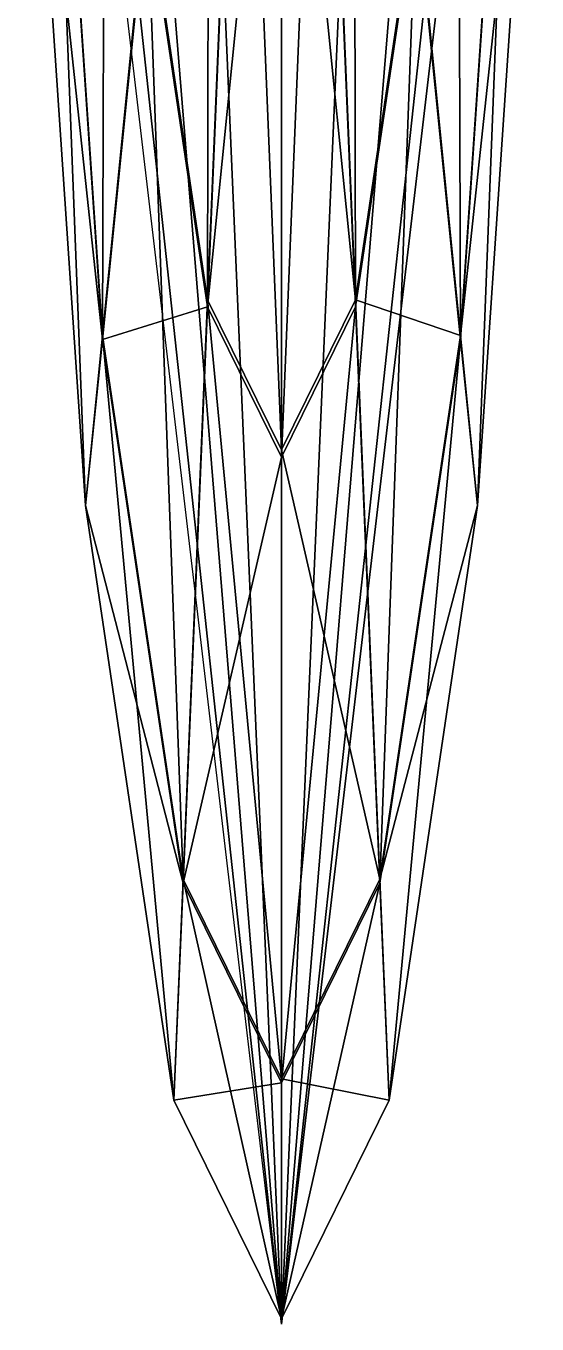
# Model space of a CAD drawing. Header units: metres. Extents: x -2.13 to 2.13, y -3.02 to 3.
# Drawn here: x -0.276 to 0.276, y -3.022 to -1.617 of the extents above; entities that cross this region are included whole.
import ezdxf

# ---------------------------------------------------------------- set-up
doc = ezdxf.new("R2010")
doc.units = ezdxf.units.M

msp = doc.modelspace()

# ---------------------------------------------------------------- linework, layer by layer
at = {"layer": 'Body'}
for points in [[(0, -3.0221, -0.2213), (-0.1922, -1.3904, -0.0412), (-0.1738, -1.4123, -0.0199)], [(0, -3.0221, -0.2213), (0.1922, -1.3904, -0.0412), (0, -3.0221, -0.2213)], [(0, -3.0221, -0.2213), (0.1741, -1.4123, -0.0199), (0.1922, -1.3904, -0.0412)], [(0, -3.0221, -0.2213), (-0.1738, -1.4123, -0.0199), (-0.127, -1.4605, 0.0268)], [(0, -3.0221, -0.2213), (-0.1738, -1.4123, -0.0199), (0, -3.0221, -0.2213)], [(0, -3.0221, -0.2213), (0.1741, -1.4123, -0.0199), (0, -3.0221, -0.2213)], [(0, -3.0221, -0.2213), (0.1278, -1.4605, 0.0268), (0.1741, -1.4123, -0.0199)], [(0, -3.0221, -0.2213), (-0.127, -1.4605, 0.0268), (-0.0648, -1.5086, 0.0736)], [(0, -3.0221, -0.2213), (-0.127, -1.4605, 0.0268), (0, -3.0221, -0.2213)], [(0, -3.0221, -0.2213), (0.1278, -1.4605, 0.0268), (0, -3.0221, -0.2213)], [(0, -3.0221, -0.2213), (0.0656, -1.5086, 0.0736), (0.1278, -1.4605, 0.0268)], [(0, -3.0221, -0.2213), (-0.0648, -1.5086, 0.0736), (0, -1.5305, 0.0948)], [(0, -3.0221, -0.2213), (-0.0648, -1.5086, 0.0736), (0, -3.0221, -0.2213)], [(0, -3.0221, -0.2213), (0.0656, -1.5086, 0.0736), (0, -3.0221, -0.2213)], [(0, -3.0221, -0.2213), (0, -1.5305, 0.0948), (0.0656, -1.5086, 0.0736)], [(0, -3.0221, -0.2213), (0, -1.5305, 0.0948), (0, -3.0221, -0.2213)]]:
    msp.add_3dface(points, dxfattribs=at)
at = {"layer": 'Sphere'}
for points in [[(-0.0801, -1.9136, -0.2427), (-0.0778, -0.7923, -0.2037), (-0.1457, -1.4711, -0.2195)], [(-0.0801, -1.9136, -0.2427), (-0.0428, -1.0286, -0.2161), (-0.0778, -0.7923, -0.2037)], [(0.0778, -0.8022, -0.0176), (0.0801, -1.9214, -0.096), (0.0428, -1.0385, -0.03)], [(0.0778, -0.8022, -0.0176), (0.1457, -1.4789, -0.0728), (0.0801, -1.9214, -0.096)], [(-0.1937, -1.9522, -0.2132), (-0.19, -0.8162, -0.1852), (-0.2526, -1.0815, -0.1676)], [(-0.1937, -1.9522, -0.2132), (-0.1457, -1.4711, -0.2195), (-0.19, -0.8162, -0.1852)], [(0.19, -0.824, -0.0385), (0.1937, -1.9566, -0.1294), (0.1457, -1.4789, -0.0728)], [(0.19, -0.824, -0.0385), (0.2526, -1.0859, -0.0837), (0.1937, -1.9566, -0.1294)], [(-0.0428, -1.0385, -0.03), (-0.0801, -1.9214, -0.096), (-0.1457, -1.4789, -0.0728)], [(0, -2.0761, -0.2512), (-0.0428, -1.0286, -0.2161), (-0.0801, -1.9136, -0.2427)], [(0, -1.1253, -0.0346), (-0.0801, -1.9214, -0.096), (-0.0428, -1.0385, -0.03)], [(0, -2.0761, -0.2512), (0, -1.1154, -0.2206), (-0.0428, -1.0286, -0.2161)], [(0.0801, -1.9136, -0.2427), (0.0428, -1.0286, -0.2161), (0, -1.1154, -0.2206)], [(0.0428, -1.0385, -0.03), (0, -2.0839, -0.1046), (0, -1.1253, -0.0346)], [(0.0428, -1.0385, -0.03), (0.0801, -1.9214, -0.096), (0, -2.0839, -0.1046)], [(0.1457, -1.4711, -0.2195), (0.0428, -1.0286, -0.2161), (0.0801, -1.9136, -0.2427)], [(-0.2119, -2.1363, -0.1808), (-0.2526, -1.0815, -0.1676), (-0.2763, -1.1837, -0.1309)], [(-0.2119, -2.1363, -0.1808), (-0.1937, -1.9522, -0.2132), (-0.2526, -1.0815, -0.1676)], [(0.2526, -1.0815, -0.1676), (0.1457, -1.4711, -0.2195), (0.1937, -1.9522, -0.2132)], [(0.2763, -1.1837, -0.1309), (0.2526, -1.0815, -0.1676), (0.1937, -1.9522, -0.2132)], [(-0.1937, -1.9566, -0.1294), (-0.2763, -1.1837, -0.1309), (-0.2526, -1.0859, -0.0837)], [(-0.1457, -1.4789, -0.0728), (-0.1937, -1.9566, -0.1294), (-0.2526, -1.0859, -0.0837)], [(0.2526, -1.0859, -0.0837), (0.2119, -2.1363, -0.1808), (0.1937, -1.9566, -0.1294)], [(0.2526, -1.0859, -0.0837), (0.2763, -1.1837, -0.1309), (0.2119, -2.1363, -0.1808)], [(0.0801, -1.9136, -0.2427), (0, -1.1154, -0.2206), (0, -2.0761, -0.2512)], [(0, -1.1253, -0.0346), (0, -2.0839, -0.1046), (-0.0801, -1.9214, -0.096)], [(-0.1937, -1.9566, -0.1294), (-0.2119, -2.1363, -0.1808), (-0.2763, -1.1837, -0.1309)], [(0.2763, -1.1837, -0.1309), (0.1937, -1.9522, -0.2132), (0.2119, -2.1363, -0.1808)], [(-0.1065, -2.5405, -0.2441), (-0.1457, -1.4711, -0.2195), (-0.1937, -1.9522, -0.2132)], [(-0.1065, -2.5405, -0.2441), (-0.0801, -1.9136, -0.2427), (-0.1457, -1.4711, -0.2195)], [(0.1937, -1.9522, -0.2132), (0.1457, -1.4711, -0.2195), (0.0801, -1.9136, -0.2427)], [(-0.0801, -1.9214, -0.096), (-0.1937, -1.9566, -0.1294), (-0.1457, -1.4789, -0.0728)], [(0.1457, -1.4789, -0.0728), (0.1065, -2.545, -0.1602), (0.0801, -1.9214, -0.096)], [(0.1457, -1.4789, -0.0728), (0.1937, -1.9566, -0.1294), (0.1065, -2.545, -0.1602)], [(-0.0801, -1.9214, -0.096), (-0.1065, -2.545, -0.1602), (-0.1937, -1.9566, -0.1294)], [(0, -2.7566, -0.2554), (-0.0801, -1.9136, -0.2427), (-0.1065, -2.5405, -0.2441)], [(0, -2.0839, -0.1046), (-0.1065, -2.545, -0.1602), (-0.0801, -1.9214, -0.096)], [(0, -2.7566, -0.2554), (0, -2.0761, -0.2512), (-0.0801, -1.9136, -0.2427)], [(0.1065, -2.5405, -0.2441), (0.0801, -1.9136, -0.2427), (0, -2.0761, -0.2512)], [(0.0801, -1.9214, -0.096), (0, -2.761, -0.1715), (0, -2.0839, -0.1046)], [(0.0801, -1.9214, -0.096), (0.1065, -2.545, -0.1602), (0, -2.761, -0.1715)], [(0.1937, -1.9522, -0.2132), (0.0801, -1.9136, -0.2427), (0.1065, -2.5405, -0.2441)], [(-0.1165, -2.7799, -0.2146), (-0.1937, -1.9522, -0.2132), (-0.2119, -2.1363, -0.1808)], [(-0.1165, -2.7799, -0.2146), (-0.1065, -2.5405, -0.2441), (-0.1937, -1.9522, -0.2132)], [(0.2119, -2.1363, -0.1808), (0.1937, -1.9522, -0.2132), (0.1065, -2.5405, -0.2441)], [(-0.1065, -2.545, -0.1602), (-0.2119, -2.1363, -0.1808), (-0.1937, -1.9566, -0.1294)], [(0.1937, -1.9566, -0.1294), (0.1165, -2.7799, -0.2146), (0.1065, -2.545, -0.1602)], [(0.1937, -1.9566, -0.1294), (0.2119, -2.1363, -0.1808), (0.1165, -2.7799, -0.2146)], [(0.1065, -2.5405, -0.2441), (0, -2.0761, -0.2512), (0, -2.7566, -0.2554)], [(0, -2.0839, -0.1046), (0, -2.761, -0.1715), (-0.1065, -2.545, -0.1602)], [(-0.1065, -2.545, -0.1602), (-0.1165, -2.7799, -0.2146), (-0.2119, -2.1363, -0.1808)], [(0.2119, -2.1363, -0.1808), (0.1065, -2.5405, -0.2441), (0.1165, -2.7799, -0.2146)], [(0, -3.0163, -0.227), (-0.1065, -2.5405, -0.2441), (-0.1165, -2.7799, -0.2146)], [(0, -3.0163, -0.227), (0, -2.7566, -0.2554), (-0.1065, -2.5405, -0.2441)], [(0.1165, -2.7799, -0.2146), (0.1065, -2.5405, -0.2441), (0, -2.7566, -0.2554)], [(0, -2.761, -0.1715), (-0.1165, -2.7799, -0.2146), (-0.1065, -2.545, -0.1602)], [(0.1065, -2.545, -0.1602), (0, -3.0163, -0.227), (0, -2.761, -0.1715)], [(0.1065, -2.545, -0.1602), (0.1165, -2.7799, -0.2146), (0, -3.0163, -0.227)], [(0, -2.761, -0.1715), (0, -3.0163, -0.227), (-0.1165, -2.7799, -0.2146)], [(0.1165, -2.7799, -0.2146), (0, -2.7566, -0.2554), (0, -3.0163, -0.227)]]:
    msp.add_3dface(points, dxfattribs=at)

doc.saveas('drawing.dxf')
